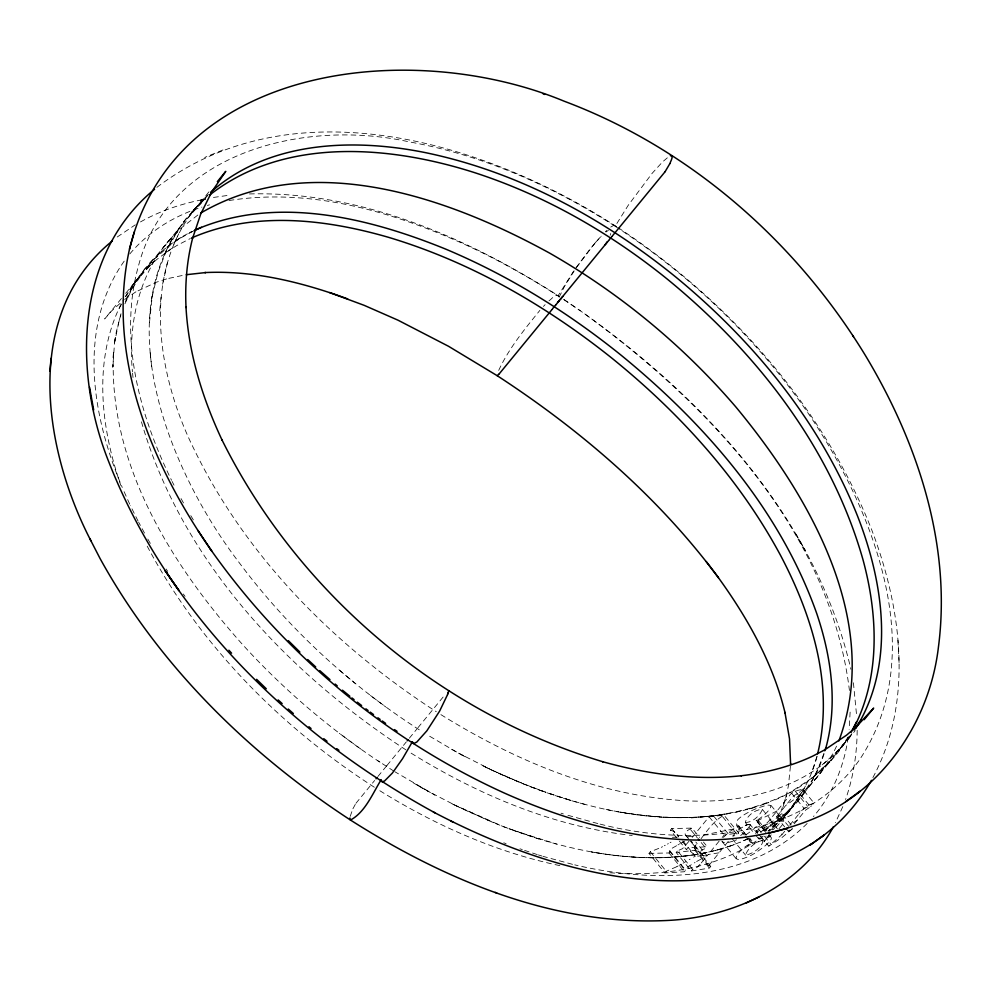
<?xml version="1.0" encoding="UTF-8"?>
<svg xmlns="http://www.w3.org/2000/svg" width="991" height="991" viewBox="0 0 991 991"><rect width="100%" height="100%" fill="white"/><g stroke="black" fill="none" stroke-linecap="round" stroke-linejoin="round"><path stroke-width="0.74" stroke-dasharray="4.96 3.72" d="M618.223 227.719C729.178 301.091 822.431 405.319 871.696 529.789C901.55 608.09 913.95 701.269 872.761 777.836M113.085 357.54L113.581 350.925C107.511 462.252 170.415 563.334 241.878 643.778C283.376 689.612 330.895 729.909 382.514 763.9M112.813 364.267L112.763 367.24L114.584 342.403L119.391 319.486M857.165 730.268C857.017 753.767 853.325 777.303 845.571 799.514M850.129 712.12L849.126 729.463M790.434 766.278L788.415 785.813L786.148 796.43L786.321 795.835L779.508 815.804L774.974 825.107L768.706 827.696L762.599 832.551M204.877 199.055C97.762 296.433 165.41 466.104 239.054 562.467C288.839 629.335 351.384 686.503 421.621 731.308M149.505 322.459L152.18 296.582L157.891 272.575L166.414 250.797L177.723 230.891L184.599 221.513L145.764 268.834L153.246 260.162L170.056 245.186L179.705 238.534L192.551 231.485M208.395 194.385C138.715 260.509 155.03 370.597 193.778 448.675C246.586 557.673 335.33 646.405 436.3 711.711M159.762 310.703L161.099 296.532M150.137 312.388L150.843 305.501M115.204 338.042L114.287 344.422L116.331 331.774L120.989 313.738M848.16 737.316C844.171 766.241 832.564 794.423 813.413 816.621M708.887 865.564L710.758 866.456L696.227 848.643C691.644 848.94 696.784 844.121 697.961 842.511M151.784 298.725L152.924 292.06M162.611 284.194L167.9 260.707M817.129 756.22C809.87 783.955 793.518 808.173 774.355 829.12M776.585 816.782L784.711 826.977M350.195 816.373L352.709 809.288M708.912 865.465L728.496 841.099M816.832 756.666L812.323 770.552M783.125 806.637L786.321 795.835M610.741 233.517L610.171 235.251M750.113 825.416L749.927 824.351L757.446 833.53M119.329 319.721L121.509 312.995M823.893 753.519L818.046 768.793L813.041 778.666L801.174 796.479L836.478 753.457L828.526 762.686L810.725 778.864L789.753 792.639C691.991 842.201 575.585 810.328 482.394 765.609C516.323 782.271 551.764 795.934 588.394 805.311M824.054 753.903C813.648 787.052 790.248 815.717 759.924 832.663M352.92 808.767L355.806 803.453M498.708 370.374C508.94 348.299 524.648 329.136 539.86 310.394M842.821 806.612L835.438 822.666M124.928 303.803L131.741 289.335L143.608 271.484L125.126 294.017M559.085 297.25L564.61 286.238L574.21 270.915M127.529 296.928L125.139 302.391C137.588 271.373 162.19 245.78 192.254 231.374L186.841 234.161M750.014 825.689L745.591 831.424L739.881 836.181M173.846 244.207L178.739 233.789M164.382 254.576L167.033 248.778M758.883 837.333C758.065 841.384 764.854 836.912 766.167 836.107M836.553 746.161C825.441 770.168 807.566 790.917 785.566 805.584M121.199 303.915C92.795 360.402 100.884 427.654 120.828 485.466M776.647 816.646L793.494 795.984L799.242 792.602M619.61 229.218L615.126 226.295L628.257 205.261L652.115 173.363L662.496 161.942L668.95 156.454M805.349 786.247L799.787 796.107M130.131 291.614L132.93 286.436M169.907 243.129L172.979 237.617M119.168 308.461L121.373 304.497M125.287 296.544L134.764 282.262L154.026 261.252L136.671 279.945L125.795 296.594M772.088 829.888C776.139 820.635 776.783 826.828 772.992 829.901M750.422 838.733C746.099 843.514 758.66 844.654 749.146 838.485M849.324 735.991C832.415 764.705 805.559 786.916 775.024 799.91M732.622 836.131L738.852 829.356L746.471 824.933M848.123 737.044L838.262 751.252L851.876 733.65M135.928 281.419L139.124 276.563M176.274 232.253L179.755 227.038M440.884 714.622C513.301 759.589 594.625 794.324 680.47 800.418C743.151 805.138 814.788 788.155 852.099 733.476M576.539 267.446L595.058 242.944M573.64 271.088L558.044 295.863L562.529 298.786M386.391 766.241L386.862 765.609M848.742 738.468L852.508 733.216M129.722 289.422L134.764 282.262M575.858 267.917L590.178 248.852L602.218 234.929M124.185 261.141C76.926 328.17 92.262 416.753 122.252 487.436M769.908 833.542L763.912 841.867L769.177 835.438M132.905 284.863L139.991 275.919M723.418 837.358L729.562 831.56L738.939 826.036L746.595 835.376M835.636 753.185L850.897 735.52M190.693 214.428L194.125 209.919M789.232 829.938L788.316 831.313L785.615 828.092M801.57 810.725L807.157 805.683L814.032 803.069L802.611 789.146C797.52 790.682 791.561 791.239 788.836 796.566M142.518 271.856L146.111 267.322M183.446 221.972L187.349 217.066M814.391 780.326L820.994 772.286M386.936 765.51L406.322 741.887M799.886 812.781L799.254 813.561M121.41 298.539L104.662 318.953L111.537 311.013L123.479 300.397M208.977 191.833L186.816 218.838L203.415 200.975M355.955 803.28L374.635 780.499M377.905 776.523L385.833 766.848M409.357 738.184L416.827 729.091M417.942 727.728L444.724 695.087M676.556 845.707C674.797 846.958 667.562 849.919 670.25 851.319L685.685 870.123L684.335 871.758L664.899 872.922L648.994 853.387L650.344 851.752L660.985 847.503M676.357 837.469L670.399 830.21L671.737 828.575L691.991 828.092L699.634 837.395M688.138 837.383C681.176 833.629 687.828 829.975 691.991 828.092M688.993 841.26L682.588 848.643L677.522 850.848L692.622 869.367L696.97 867.509L700.91 863.372M692.164 837.395L709.085 816.795L724.037 815.221L738.629 832.923L737.292 834.546L733.365 836.131M664.899 872.922L666.249 871.275L676.803 866.691M679.343 841.099L686.305 849.572L687.655 847.924L707.277 846.698L703.461 842.053M701.071 838.72C707.624 830.148 714.449 820.053 724.037 815.221M706.323 855.914L702.817 855.642L700.253 852.111L701.69 849.956L705.939 848.346L707.277 846.698M677.336 851.083L676.184 852.471L691.284 871.002L692.622 869.367M701.294 862.901L705.196 858.144L691.123 840.95M719.156 841.124L707.116 855.815L695.843 842.065M722.154 837.482L724.148 835.041L738.629 832.923M691.284 871.002L709.42 868.091L710.758 866.456M786.619 799.279L769.883 819.668C766.588 824.871 760.159 826.506 756.306 830.879L757.855 832.787M791.289 825.032L781.973 813.636L773.054 820.969L756.306 830.879M847.516 739.967L852.892 733.414M853.66 732.485L855.196 730.615M760.977 836.602L768.768 846.141L781.986 834.608M784.748 831.238L782.048 834.533L780.524 832.675M789.716 825.193L798.919 813.97M794.2 823.868L805.621 810.056L810.514 806.835L799.019 792.825M792.503 828.786L782.048 837.457L768.768 846.141M162.784 248.122L181.464 227.819L198.113 214.812M648.994 853.387L669.024 852.966L670.238 851.492M696.227 848.643L694.889 850.266L676.184 852.471M790.112 809.932L781.044 820.523L788.873 811.431L801.36 792.812L786.309 814.528L769.214 831.35M197.965 205.286L195.623 208.11L201.978 200.801M782.89 818.269L768.112 831.127L782.89 818.269L799.328 798.696L783.807 815.234L774.789 822.679L760.394 832.13M129.809 253.944C148.489 231.547 174.28 215.79 201.966 207.094M172.954 236.18L167.603 242.25L168.978 240.602C137.972 276.204 128.074 325.705 132.447 371.736M595.405 242.56L601.314 236.18M768.26 835.438L769.078 836.429L771.246 834.868M813.809 803.305L813.153 804.011M191.436 212.322L195.722 207.738M811.394 805.894L810.725 806.6M765.82 832.465L756.071 820.56C763.281 817.575 781.8 799.526 761.534 806.86C756.963 807.516 727.134 820.944 738.939 826.036M205.855 197.593L193.716 210.426L207.813 195.45M149.889 262.949L153.865 258.738M543.44 306.442L545.137 304.646M769.078 836.429C778.951 837.816 753.903 854.378 750.348 855.654C724.161 867.732 740.054 847.206 752.553 842.647M801.93 789.839L802.611 789.146M801.707 790.075L800.815 790.991M800.369 791.45L799.464 792.366M807.17 823.459C747.301 883.303 651.793 883.142 574.743 864.858M778.951 828.699C795.81 811.22 760.147 828.55 755.13 833.629M605.402 231.721L606.777 230.407M829.789 761.943L810.626 779.26M148.031 267.359L156.789 259.469L171.641 248.444M793.048 806.724L775.705 822.282M829.839 761.868L811.654 778.468M548.977 300.855C551.417 299.406 555.146 293.72 558.032 295.826C528.835 277.059 498.238 259.877 466.612 245.273C392.3 211.417 309.452 187.225 227.273 200.826M793.097 806.649L774.702 823.038M200.207 203.304L203.948 199.909M822.134 764.891L839.204 749.642M158.04 254.699L162.388 250.834M156.875 187.349C293.547 83.628 486.395 142.246 617.009 226.914M792.143 828.736L791.512 829.244M124.655 299.455L136.015 291.738L135.408 292.085L156.244 282.262L167.665 278.558L166.971 278.768L184.809 274.953M117.223 236.998L135.309 224.821M790.583 829.987L788.452 831.412M605.922 232.043L608.387 230.37M797.371 819.991L790.298 825.057M166.922 247.143L171.641 243.625M781.973 813.636L776.61 817.055M763.243 836.07C719.181 869.07 661.455 876.973 607.842 872.588M610.741 227.075L613.801 225.329L615.089 225.923M166.265 252.259L176.633 245.632L190.284 238.558M745.74 834.955C748.688 832.799 764.495 822.394 756.071 820.56M176.534 240.293L181.601 237.134M696.636 861.501L701.492 858.85L705.196 858.144M695.038 862.48L694.319 862.901M691.322 864.709C690.021 865.899 682.886 868.673 685.685 870.123M693.576 857.153L695.323 856.137L682.799 840.851M777.08 810.898L757.88 820.585M681.424 842.907L684.719 841.086M680.16 843.638L679.442 844.047M689.216 859.68L690.083 859.172M678.724 844.468L678.005 844.877M685.71 861.687L683.072 863.173M681.102 864.288L680.433 864.66M140.474 221.934C160.604 210.6 182.827 203.18 205.546 199.154L198.72 200.566L206.091 199.005M679.999 864.908L679.12 865.391M677.002 866.58L678.017 866.01M670.139 842.647L671.018 842.177M667.463 844.084L668.355 843.601M665.234 845.273L664.342 845.744M661.294 847.342L662.558 846.686M763.02 840.38C755.452 841.582 747.945 848.123 745.48 855.035C753.457 854.353 770.787 841.991 758.388 834.67M770.676 836.33L761.348 840.541M748.094 838.634C699.497 861.575 643.357 861.006 591.429 851.926C638.65 860.312 688.621 861.092 734.257 844.617L728.1 846.76M748.354 838.683L740.252 842.288M222.913 149.975L204.666 157.458M736.573 839.811L734.715 840.554M758.561 841.669L747.4 845.707M765.139 803.812L768.867 802.437C717.125 822.282 659.647 820.474 606.12 809.424M749.89 824.326L745.207 825.379M746.694 824.785L745.926 825.119M746.917 824.71L748.094 824.363M732.919 841.198C729.71 841.892 724.198 844.654 721.931 841.086M749.469 808.867L756.083 806.922M207.379 205.447L209.559 204.827M715.329 850.489L721.795 848.717M733.662 828.934L704.18 834.918M735.83 812.186L742.717 810.626M701.975 853.449L708.726 852.062M718.859 852.842L708.181 854.515M728.794 813.549C692.412 819.953 655.014 818.207 618.756 811.802M795.116 791.029L807.157 805.683M695.075 854.638C627.353 864.648 558.602 848.643 495.847 823.62M213.461 197.444L228.859 195.277M706.905 855.84L706.273 855.914M702.26 855.233C694.158 858.962 692.102 849.919 686.305 849.572M722.179 815.073L690.938 817.959M693.155 836.181L687.06 836.677M672.406 837.308L679.677 837.098L676.964 834.298M249.41 193.939C360.897 190.929 467.38 237.481 559.581 296.582M629.335 835.14L632.196 835.45M670.399 830.21L673.471 831.251L676.766 834.1M625.024 834.62C548.11 824.524 475.358 793.159 409.89 752.392M559.828 865.626C495.463 852.074 434.554 824.859 378.909 790.149M600.112 824.116C687.791 846.673 802.128 840.442 859.37 760.035C929.818 654.333 874.78 514.49 812.323 419.391C761.98 344.273 696.041 279.871 620.725 229.962M572.501 864.338L542.994 856.348M597.833 823.571L565.663 814.664M513.437 830.384L556.583 844.097M538.41 854.936L541.854 856.001M570.482 800.394L544.901 792.032M561.03 813.19L563.346 813.933M537.271 854.576L524.611 850.402M538.807 838.993L503.539 826.729L451.277 803.54L493.642 822.728M519.99 848.804L522.294 849.609M542.696 791.239L527.2 785.417M509.052 828.761L511.245 829.578M503.762 842.796L506.079 843.688M524.982 784.538L491.709 770.044L458.598 753.16M491.437 821.824L460.542 808.024L427.555 791.004M460.79 754.362L465.943 757.186L449.58 748.193M456.405 751.958L427.01 734.69M418.561 785.999L434.876 795.042L394.938 771.791M425.362 789.79L412.268 782.295M758.511 820.783L766.848 830.916M393.861 771.122L377.794 760.716M374.338 787.238C280.651 726.998 199.6 644.868 147.176 546.115M615.126 226.27C552.569 186.048 482.728 155.116 409.097 141.849C306.64 119.093 169.127 150.397 138.666 265.154C118.276 337.435 139.347 414.783 171.554 480.288M405.889 749.853C286.188 671.811 180.127 559.135 140.635 418.982M563.656 299.53L580.354 310.815M564.052 299.542C694.282 387.778 814.305 511.851 850.922 669.297M694.456 848.321L709.06 866.233M360.873 749.097L339.331 733.315M584.777 313.899C709.246 404.675 830.012 531.387 849.436 690.479M745.319 822.493C752.603 822.493 759.948 815.729 762.413 809.374C755.315 809.362 746.855 815.742 745.319 822.493L754.857 834.137M770.948 805.336L783.906 821.056M370.399 695.459L385.772 706.967M339.665 670.387L355.311 683.505M762.525 809.635L775.68 825.627M722.699 816.844L737.292 834.546M713.83 816.311L728.757 834.41M709.073 816.782L724.148 835.041M791.549 793.172L803.751 807.999M755.836 835.326L758.784 838.919M690.64 829.727L697.342 837.866M701.157 842.523L705.939 848.346M685.537 835.178L689.166 839.6M690.07 840.702L693.688 845.112M671.737 828.575L678.699 837.036M682.675 841.879L687.655 847.924M780.115 815.89L788.712 826.42M769.883 819.668L777.489 828.959M756.393 820.214L765.337 831.115M768.595 835.091L769.4 836.082M738.605 826.383L745.405 834.682M748.812 838.844L752.219 842.994M736.387 825.404L744.216 834.967M745.195 836.156L750.088 842.127M722.08 841.545L736.387 858.999M693.489 844.865L700.835 853.833M758.165 828.6L761.286 832.415M764.408 836.231L770.639 843.861M732.126 838.659L745.566 855.122M694.889 850.266L709.42 868.091M669.309 850.91L684.657 869.702M669.024 852.966L684.335 871.758M650.344 851.752L666.249 871.275M183.335 594.005L185.044 596.371M166.141 569.032L167.702 571.423M190.78 515.642L193.728 520.51M147.832 539.079L150.62 543.873M795.463 533.431L805.472 550.847L796.541 535.289M181.056 498.584L185.144 505.905M144.5 533.071L138.69 522.282M172.149 481.502L174.007 485.169M138.071 521.08L130.341 505.521M129.697 504.122L122.834 488.823M853.412 682.774L856.769 717.1M151.623 366.336L150.05 351.545L150.483 355.695M132.559 373.173L133.017 377.521M899.048 662.496L897.883 639.468"/><path stroke-width="1.49" d="M790.607 763.442L790.595 764.098L789.517 738.865L784.934 712.343L785.083 712.975C773.141 663.363 747.71 618.099 717.967 577.059M112.404 240.887C21.839 314.097 43.505 449.332 90.875 540.714M51.061 358.308L49.897 371.241M349.885 818.021L350.418 820.015C444.662 879.971 554.217 926.164 667.897 920.441C733.365 917.245 801.31 886.202 833.431 826.692M129.511 249.075C105.789 355.819 151.375 464.531 211.665 550.946C285.482 655.2 387.283 739.67 503.527 792.676C599.852 835.834 715.564 860.795 816.299 817.625C884.616 788.613 929.954 719.677 938.44 647.024C951.719 545.05 917.604 442.308 865.502 355.645C796.021 241.408 689.761 148.266 564.04 101.156C413.507 38.649 174.949 62.594 129.511 249.075L134.318 231.944M192.725 237.815C186.828 260.534 184.921 284.144 186.023 307.557L185.986 306.999C188.525 353.341 202.474 398.407 222.133 440.215L221.959 439.855C297.845 592.717 439.496 712.653 603.011 761.794L602.639 761.695C647.618 774.281 694.84 780.722 741.479 775.73L740.946 775.78C765.721 772.918 790.199 766.712 812.818 756.083L824.636 749.902L846.537 735.186L856.335 726.787L873.678 708.094L864.127 719.726M817.612 753.817C834.286 686.28 812.298 615.845 780.883 556.013C739.472 478.715 679.368 412.59 611.373 357.739C544.976 304.844 469.87 261.612 388.249 237.245C324.825 218.949 253.622 210.761 191.474 238.026M825.825 748.032C838.101 703.734 831.201 656.327 816.708 613.429C779.917 509.684 705.22 423.863 620.886 355.026C567.36 311.942 508.346 275.312 444.885 248.778C367.19 217.302 275.114 194.954 195.029 230.048M192.564 238.385L200.702 214.106L211.876 191.56M824.772 750.819L825.664 748.118M447.573 694.542L447.957 693.477M447.994 693.378L448.279 692.61M447.548 694.629L439.657 711.03L426.861 730.825L416.765 742.098L413.52 743.572L412.442 741.838M448.205 692.808L448.737 690.665M838.882 740.921C882.832 622.113 809.957 496.491 735.941 407.066C683.307 345.673 620.019 293.423 549.844 253.238C447.313 196.875 310.493 149.022 200.64 213.102M665.085 171.716L669.842 163.651M669.891 163.54C670.486 161.434 674.375 155.302 670.35 155.661M412.293 741.9L402.606 758.611L392.399 773.042L384.52 781.019L382.03 781.837L381.163 780.45M853.053 729.45C880.652 677.435 878.014 615.077 862.988 559.704C831.127 447.523 756.232 351.694 666.782 278.706C609.787 232.761 545.186 195.648 475.445 172.917C390.243 145.442 284.38 136.51 209.733 194.967M381.188 779.694C372.505 793.741 365.196 812.149 350.492 820.053C248.667 753.581 159.006 665.506 100.041 558.478L89.958 538.918M851.083 732.312L856.534 721.882M857.153 726.192C895.567 662.223 883.266 581.581 857.289 515.431C819.854 421.906 754.064 341.697 676.865 277.926C603.841 218.441 518.404 171.963 425.672 152.688C353.291 137.997 268.536 140.833 210.6 192.304M871.461 780.338C858.702 802.487 841.656 822.27 820.982 837.358M211.74 191.833L225.762 171.356L217.326 181.65M607.31 241.717L605.204 244.703M855.716 728.435L861.315 719.751M854.168 730.132L859.519 721.931M554.118 306.69L552.383 309.068M608.685 240.454L611.843 236.601M608.573 240.59L555.691 305.042M499.315 373.743L551.987 309.564M612.24 236.118L664.911 171.939M560.237 299.517L562.715 296.495M376.035 778.802L376.976 777.662M407.251 740.748L407.958 739.893M555.641 305.104L554.217 306.603M499.154 373.941L497.098 375.626L448.527 346.28L398.01 320.192L364.143 305.327L329.619 292.543M559.023 300.979L557.512 302.416M154.584 189.256C74.858 254.414 73.148 372.566 108.688 461.62C168.383 614.284 292.878 735.421 435.173 812.942M845.657 801.632L860.163 791.214L856.98 793.481M813.128 842.858C696.4 915.994 545.954 871.126 433.377 812.001M193.827 230.891L201.47 227.298M746.347 902.888L758.995 896.966M768.31 833.344L787.523 828.377L783.98 829.294M186.246 274.718L205.583 272.562L204.864 272.587C253.746 270.196 302.082 282.299 347.692 298.91M543.105 93.823L544.901 94.455M495.141 892.383L496.689 892.953M450.942 821.081L452.974 822.146M497.098 375.626C580.949 430.28 658.557 496.949 718.475 577.728L706.211 561.513M394.492 729.587L397.044 731.321M377.905 717.794L380.098 719.392M382.303 720.977L385.61 723.368M336.754 748.676L338.934 750.298M370.262 712.12L373.533 714.561M361.604 705.518L357.305 702.161M365.914 708.838L368.082 710.497M323.797 738.704L327.018 741.231M351.966 697.937L354.097 699.634M342.452 690.194L349.848 696.227M308.932 726.75L311.038 728.484M335.144 684.05L337.225 685.822M329.978 679.615L319.771 670.61M293.348 713.52L288.245 709.023M315.733 666.955L307.755 659.572M278.149 699.919L282.162 703.585M266.294 688.782L256.619 679.331M299.901 652.078L288.356 640.657M228.896 650.22L231.584 653.18M698.296 839.03L699.25 840.195M197.89 530.433L211.665 550.946L210.166 548.704M852.743 335.491L853.499 336.692M89.562 387.233L93.687 409.989M824.153 835.091L810.006 845.088L824.153 835.091M166.723 572.947L165.014 570.506L179.037 590.723L166.723 572.947"/></g></svg>
